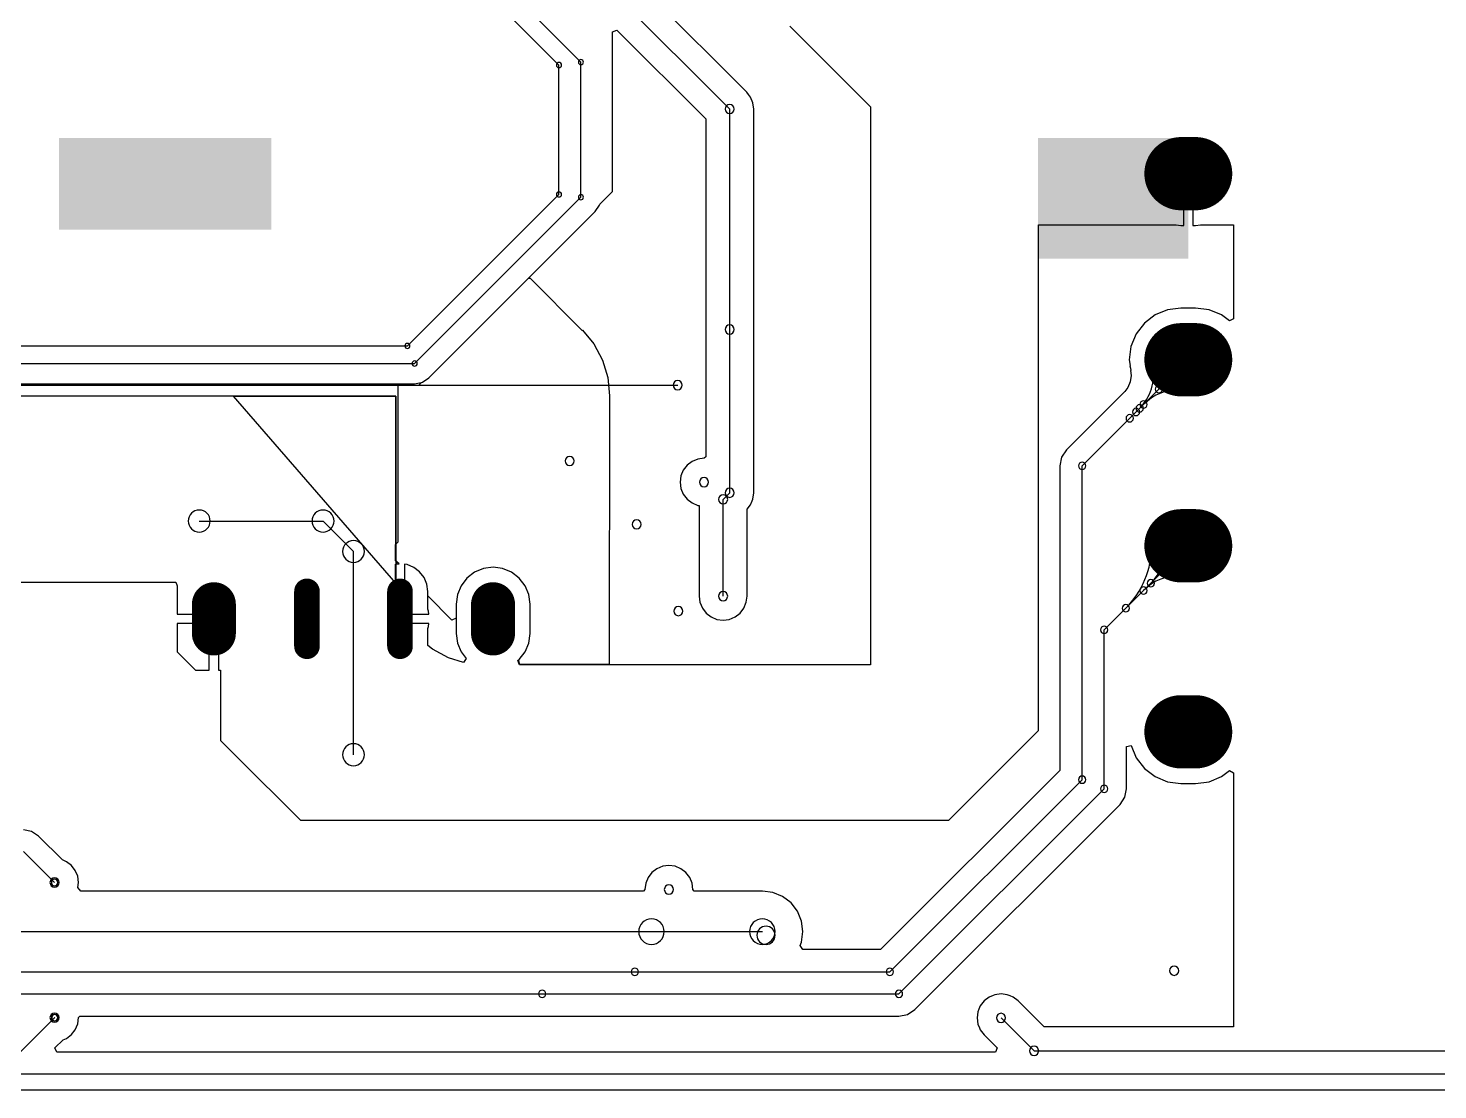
# Model space of a CAD drawing. Header units: inches. Extents: x 32166 to 66782, y 2386 to 7162.
# Drawn here: x 33804.4 to 33977.5, y 3145.5 to 3276 of the extents above; entities that cross this region are included whole.
import ezdxf

# ---------------------------------------------------------------- set-up
doc = ezdxf.new("R2010")
doc.units = ezdxf.units.IN
doc.header["$LTSCALE"] = 0.64311
doc.header["$MEASUREMENT"] = 0
for name, color, linetype in [('KEEPOUTLAYER', 6, 'CONTINUOUS'), ('MIDLAYER2', 76, 'CONTINUOUS'), ('MULTILAYER', 9, 'CONTINUOUS')]:
    doc.layers.add(name, color=color, linetype=linetype)

msp = doc.modelspace()

# ---------------------------------------------------------------- linework, layer by layer
at = {"layer": 'KEEPOUTLAYER'}
for p, q in [((33825.36, 3215.4), (33840.57, 3215.4)), ((33840.57, 3215.4), (33844.31, 3211.66)), ((33844.31, 3186.69), (33844.31, 3211.66)), ((32666.61, 3145.51), (34174.11, 3145.51))]:
    msp.add_line(p, q, dxfattribs=at)
for centre, start, end in [((33825.36, 3215.4), 0, 180), ((33825.36, 3215.4), 180, 0), ((33840.57, 3215.4), 0, 180), ((33840.57, 3215.4), 0, 180), ((33840.57, 3215.4), 180, 0), ((33840.57, 3215.4), 180, 0), ((33844.31, 3211.66), 0, 180), ((33844.31, 3211.66), 0, 180), ((33844.31, 3211.66), 180, 0), ((33844.31, 3211.66), 180, 0), ((33844.31, 3186.69), 0, 180), ((33844.31, 3186.69), 180, 0)]:
    msp.add_arc(centre, 1.35, start, end, dxfattribs=at)
at = {"layer": 'MIDLAYER2'}
for p, q in [((33859.29, 3284.74), (33872.25, 3271.78)), ((33858.4, 3282.58), (33869.55, 3271.43)), ((33892.61, 3268.11), (33879.07, 3281.64)), ((33876.12, 3280.42), (33890.52, 3266.02)), ((33897.9, 3276.19), (33907.8, 3266.29)), ((33876.12, 3275.5), (33876.65, 3275.72)), ((33876.12, 3255.9), (33876.12, 3275.5)), ((33876.65, 3275.72), (33887.57, 3264.8)), ((33869.55, 3255.53), (33869.55, 3271.43)), ((33872.25, 3255.18), (33872.25, 3271.78)), ((33892.84, 3267.8), (33892.61, 3268.11)), ((33893.08, 3267.5), (33892.84, 3267.8)), ((33893.37, 3266.79), (33893.08, 3267.5)), ((33890.52, 3238.93), (33890.52, 3266.02)), ((33893.47, 3266.02), (33893.37, 3266.79)), ((33893.47, 3238.95), (33893.47, 3266.02)), ((33907.8, 3266.29), (33907.8, 3197.71)), ((33887.57, 3264.8), (33887.57, 3238.93)), ((33946.28, 3251.72), (33946.28, 3258.08)), ((33946.28, 3258.08), (33947.42, 3258.08)), ((33947.42, 3258.08), (33947.42, 3251.72)), ((33850.93, 3236.91), (33869.55, 3255.53)), ((33851.82, 3234.75), (33872.25, 3255.18)), ((33874.56, 3254.34), (33876.12, 3255.9)), ((33853.57, 3232.99), (33874, 3253.42)), ((33874, 3253.42), (33874.54, 3254.23)), ((33874, 3253.42), (33874, 3253.42)), ((33874.54, 3254.23), (33874.56, 3254.34)), ((33928.46, 3189.66), (33928.46, 3251.8)), ((33928.46, 3251.8), (33945.36, 3251.8)), ((33945.36, 3251.8), (33945.95, 3251.72)), ((33945.95, 3251.72), (33946.28, 3251.72)), ((33947.42, 3251.72), (33947.75, 3251.72)), ((33947.75, 3251.72), (33948.34, 3251.8)), ((33948.34, 3251.8), (33952.35, 3251.8)), ((33952.35, 3251.8), (33952.35, 3251.8)), ((33952.35, 3251.8), (33952.35, 3251.8)), ((33952.35, 3251.8), (33952.4, 3251.78)), ((33952.4, 3251.78), (33952.4, 3240.24)), ((33853.57, 3232.99), (33865.81, 3245.23)), ((33865.81, 3245.23), (33866, 3245.23)), ((33866, 3245.23), (33872.37, 3238.86)), ((33944.31, 3241.36), (33942.77, 3240.72)), ((33945.95, 3241.57), (33944.31, 3241.36)), ((33947.75, 3241.57), (33945.95, 3241.57)), ((33949.4, 3241.36), (33947.75, 3241.57)), ((33950.93, 3240.72), (33949.4, 3241.36)), ((33941.46, 3239.71), (33940.45, 3238.4)), ((33942.77, 3240.72), (33941.46, 3239.71)), ((33951.89, 3239.99), (33950.93, 3240.72)), ((33952.4, 3240.24), (33951.89, 3239.99)), ((33872.37, 3238.86), (33872.37, 3238.86)), ((33872.37, 3238.86), (33872.44, 3238.86)), ((33872.44, 3238.86), (33873.84, 3237.16)), ((33887.57, 3238.93), (33887.57, 3238.93)), ((33887.57, 3238.93), (33887.57, 3238.93)), ((33887.57, 3238.93), (33887.57, 3223.3)), ((33890.52, 3218.87), (33890.52, 3238.93)), ((33890.52, 3238.93), (33890.52, 3238.93)), ((33893.47, 3238.93), (33893.47, 3238.95)), ((33893.47, 3238.91), (33893.47, 3238.93)), ((33893.47, 3218.87), (33893.47, 3238.91)), ((33940.45, 3238.4), (33939.81, 3236.86)), ((33726.81, 3236.91), (33850.93, 3236.91)), ((33873.84, 3237.16), (33874.9, 3235.17)), ((33939.81, 3236.86), (33939.6, 3235.22)), ((33725.91, 3234.75), (33851.82, 3234.75)), ((33874.9, 3235.17), (33875.55, 3233.02)), ((33939.6, 3235.22), (33939.69, 3234.52)), ((33939.69, 3234.52), (33939.68, 3234.47)), ((33939.68, 3234.47), (33939.73, 3234.2)), ((33940.43, 3228.8), (33946.85, 3235.22)), ((33852.77, 3232.46), (33853.57, 3232.99)), ((33852.77, 3232.46), (33853.57, 3232.99)), ((33875.55, 3233.02), (33875.77, 3230.78)), ((33939.82, 3233.28), (33939.72, 3232.51)), ((33939.73, 3234.2), (33939.77, 3233.9)), ((33939.77, 3233.9), (33939.74, 3233.9)), ((33939.74, 3233.9), (33939.82, 3233.28)), ((33725.78, 3232.09), (33884.13, 3232.09)), ((33725.91, 3232.27), (33851.82, 3232.27)), ((33849.8, 3212.83), (33849.8, 3232.09)), ((33849.8, 3232.09), (33852.32, 3232.09)), ((33851.82, 3232.27), (33852.61, 3232.43)), ((33851.82, 3232.27), (33851.82, 3232.27)), ((33852.32, 3232.09), (33852.66, 3232.44)), ((33852.61, 3232.43), (33852.77, 3232.46)), ((33852.66, 3232.44), (33852.77, 3232.46)), ((33939.05, 3231.31), (33938.49, 3230.75)), ((33939.42, 3231.8), (33939.05, 3231.31)), ((33939.72, 3232.51), (33939.42, 3231.8)), ((33829.55, 3230.74), (33727.29, 3230.7)), ((33849.53, 3207.75), (33829.55, 3230.74)), ((33829.55, 3230.74), (33849.53, 3230.74)), ((33849.53, 3230.74), (33829.55, 3230.74)), ((33849.53, 3230.74), (33849.53, 3207.75)), ((33849.53, 3210.66), (33849.53, 3230.74)), ((33875.77, 3230.78), (33875.72, 3197.76)), ((33937.7, 3229.96), (33931.87, 3224.13)), ((33938.49, 3230.75), (33937.7, 3229.96)), ((33933.81, 3222.18), (33939.65, 3228.02)), ((33939.65, 3228.02), (33940.43, 3228.8)), ((33931.87, 3224.13), (33931.27, 3223.23)), ((33885.28, 3222.26), (33884.82, 3221.65)), ((33885.9, 3222.73), (33885.28, 3222.26)), ((33886.61, 3223.02), (33885.9, 3222.73)), ((33887.37, 3223.12), (33886.61, 3223.02)), ((33887.57, 3223.3), (33887.37, 3223.12)), ((33931.27, 3223.23), (33931.06, 3222.18)), ((33884.52, 3220.94), (33884.42, 3220.17)), ((33884.82, 3221.65), (33884.52, 3220.94)), ((33931.06, 3222.18), (33931.06, 3184.76)), ((33933.81, 3183.62), (33933.81, 3222.18)), ((33884.42, 3220.17), (33884.52, 3219.41)), ((33884.52, 3219.41), (33884.82, 3218.7)), ((33889.71, 3218.06), (33890.52, 3218.87)), ((33893.37, 3218.1), (33893.47, 3218.87)), ((33884.82, 3218.7), (33885.28, 3218.09)), ((33885.28, 3218.09), (33885.9, 3217.62)), ((33885.9, 3217.62), (33886.61, 3217.32)), ((33886.61, 3217.32), (33886.76, 3217.3)), ((33886.76, 3217.3), (33886.76, 3206.17)), ((33889.71, 3206.17), (33889.71, 3218.06)), ((33892.66, 3216.85), (33893.08, 3217.39)), ((33893.08, 3217.39), (33893.28, 3217.9)), ((33893.28, 3217.9), (33893.37, 3218.1)), ((33892.66, 3206.17), (33892.66, 3216.85)), ((33849.48, 3212.52), (33849.8, 3212.83)), ((33849.48, 3210.52), (33849.48, 3212.52)), ((33936.51, 3202.02), (33946.85, 3212.36)), ((33849.45, 3210.09), (33849.91, 3210.15)), ((33849.45, 3203.38), (33849.45, 3210.09)), ((33849.91, 3210.15), (33849.48, 3210.52)), ((33849.69, 3210.12), (33849.53, 3210.66)), ((33849.53, 3210.1), (33849.69, 3210.12)), ((33849.53, 3207.75), (33849.53, 3210.1)), ((33850.9, 3210.04), (33850.59, 3210.09)), ((33850.59, 3210.09), (33850.59, 3203.38)), ((33850.9, 3210.04), (33850.59, 3210.09)), ((33850.59, 3210.09), (33850.59, 3203.95)), ((33851.72, 3209.7), (33850.9, 3210.04)), ((33851.72, 3209.7), (33850.9, 3210.04)), ((33852.43, 3209.16), (33851.72, 3209.7)), ((33852.43, 3209.16), (33851.72, 3209.7)), ((33852.97, 3208.46), (33852.43, 3209.16)), ((33852.97, 3208.46), (33852.43, 3209.16)), ((33853.31, 3207.64), (33852.97, 3208.46)), ((33853.31, 3207.64), (33852.97, 3208.46)), ((33858.24, 3208.39), (33857.52, 3207.45)), ((33858.24, 3208.39), (33857.52, 3207.45)), ((33859.18, 3209.11), (33858.24, 3208.39)), ((33859.18, 3209.11), (33858.24, 3208.39)), ((33860.28, 3209.57), (33859.18, 3209.11)), ((33860.28, 3209.57), (33859.18, 3209.11)), ((33861.45, 3209.72), (33860.28, 3209.57)), ((33861.45, 3209.72), (33860.28, 3209.57)), ((33862.63, 3209.57), (33861.45, 3209.72)), ((33862.63, 3209.57), (33861.45, 3209.72)), ((33863.72, 3209.11), (33862.63, 3209.57)), ((33863.72, 3209.11), (33862.63, 3209.57)), ((33864.66, 3208.39), (33863.72, 3209.11)), ((33864.66, 3208.39), (33863.72, 3209.11)), ((33865.38, 3207.45), (33864.66, 3208.39)), ((33865.38, 3207.45), (33864.66, 3208.39)), ((33771.08, 3207.88), (33822.48, 3207.88)), ((33822.48, 3207.88), (33822.66, 3207.43)), ((33822.66, 3207.43), (33822.66, 3207.43)), ((33822.66, 3207.43), (33822.66, 3207.43)), ((33822.66, 3207.43), (33822.66, 3203.95)), ((33849.45, 3203.38), (33849.45, 3207.83)), ((33849.45, 3207.83), (33849.53, 3207.75)), ((33853.43, 3206.76), (33853.31, 3207.64)), ((33853.43, 3206.76), (33853.31, 3207.64)), ((33853.43, 3206.19), (33853.43, 3206.76)), ((33853.43, 3204.57), (33853.43, 3206.76)), ((33857.52, 3207.45), (33857.07, 3206.36)), ((33857.52, 3207.45), (33857.07, 3206.36)), ((33865.84, 3206.36), (33865.38, 3207.45)), ((33865.84, 3206.36), (33865.38, 3207.45)), ((33856.39, 3203.23), (33853.43, 3206.19)), ((33857.07, 3206.36), (33856.91, 3205.18)), ((33857.07, 3206.36), (33856.91, 3205.18)), ((33856.91, 3205.18), (33856.91, 3203.45)), ((33856.91, 3205.18), (33856.91, 3201.58)), ((33865.99, 3205.18), (33865.84, 3206.36)), ((33865.99, 3205.18), (33865.84, 3206.36)), ((33865.99, 3201.58), (33865.99, 3205.18)), ((33865.99, 3201.58), (33865.99, 3205.18)), ((33886.76, 3206.17), (33886.86, 3205.41)), ((33886.86, 3205.41), (33887.16, 3204.7)), ((33892.27, 3204.7), (33892.56, 3205.41)), ((33892.56, 3205.41), (33892.66, 3206.17)), ((33822.66, 3203.95), (33827.16, 3203.95)), ((33827.16, 3203.95), (33827.16, 3203.38)), ((33827.16, 3203.38), (33827.73, 3203.38)), ((33827.73, 3203.38), (33827.73, 3197.08)), ((33850.59, 3203.38), (33849.45, 3203.38)), ((33850.02, 3203.38), (33849.45, 3203.38)), ((33850.02, 3202.81), (33850.02, 3203.38)), ((33850.59, 3203.95), (33853.58, 3203.95)), ((33853.53, 3204.32), (33853.43, 3204.57)), ((33853.58, 3203.95), (33853.53, 3204.32)), ((33856.91, 3203.45), (33856.39, 3203.23)), ((33887.16, 3204.7), (33887.62, 3204.09)), ((33887.62, 3204.09), (33888.24, 3203.62)), ((33888.24, 3203.62), (33888.95, 3203.32)), ((33888.95, 3203.32), (33889.71, 3203.22)), ((33889.71, 3203.22), (33890.47, 3203.32)), ((33890.47, 3203.32), (33891.19, 3203.62)), ((33891.19, 3203.62), (33891.8, 3204.09)), ((33891.8, 3204.09), (33892.27, 3204.7)), ((33826.59, 3202.81), (33822.66, 3202.81)), ((33822.66, 3202.81), (33822.66, 3199.33)), ((33826.59, 3197.08), (33826.59, 3202.81)), ((33853.58, 3202.81), (33850.02, 3202.81)), ((33853.43, 3202.19), (33853.53, 3202.44)), ((33853.43, 3200.11), (33853.43, 3202.19)), ((33853.53, 3202.44), (33853.58, 3202.81)), ((33856.91, 3201.58), (33857.07, 3200.41)), ((33865.84, 3200.41), (33865.99, 3201.58)), ((33865.84, 3200.41), (33865.99, 3201.58)), ((33936.51, 3182.5), (33936.51, 3202.02)), ((33854, 3199.64), (33853.43, 3200.11)), ((33857.07, 3200.41), (33857.52, 3199.31)), ((33865.38, 3199.31), (33865.84, 3200.41)), ((33865.38, 3199.31), (33865.84, 3200.41)), ((33822.66, 3199.33), (33824.91, 3197.08)), ((33855.99, 3198.58), (33854, 3199.64)), ((33857.83, 3198.02), (33855.99, 3198.58)), ((33857.52, 3199.31), (33858.16, 3198.49)), ((33858.16, 3198.49), (33857.83, 3198.02)), ((33864.51, 3198.25), (33864.66, 3198.37)), ((33864.69, 3197.71), (33864.51, 3198.25)), ((33864.57, 3198.3), (33864.66, 3198.37)), ((33864.75, 3197.76), (33864.57, 3198.3)), ((33864.66, 3198.37), (33865.38, 3199.31)), ((33864.66, 3198.37), (33865.38, 3199.31)), ((33824.91, 3197.08), (33826.59, 3197.08)), ((33827.73, 3197.08), (33827.97, 3197.08)), ((33827.97, 3197.08), (33827.97, 3188.44)), ((33907.8, 3197.71), (33864.69, 3197.71)), ((33875.72, 3197.76), (33864.75, 3197.76)), ((33917.43, 3178.63), (33928.46, 3189.66)), ((33827.97, 3188.44), (33829.86, 3186.55)), ((33939.27, 3187.71), (33939.83, 3187.82)), ((33939.27, 3182.5), (33939.27, 3187.71)), ((33939.83, 3187.82), (33940.45, 3186.32)), ((33829.86, 3186.55), (33837.78, 3178.63)), ((33940.45, 3186.32), (33941.46, 3185)), ((33931.06, 3184.76), (33909.05, 3162.75)), ((33941.46, 3185), (33942.77, 3183.99)), ((33950.93, 3183.99), (33951.89, 3184.73)), ((33951.89, 3184.73), (33952.4, 3184.48)), ((33952.4, 3184.48), (33952.4, 3153.25)), ((33910.19, 3160), (33933.81, 3183.62)), ((33911.31, 3157.3), (33936.51, 3182.5)), ((33939.06, 3181.45), (33939.27, 3182.5)), ((33942.77, 3183.99), (33944.31, 3183.36)), ((33944.31, 3183.36), (33945.95, 3183.14)), ((33945.95, 3183.14), (33947.75, 3183.14)), ((33947.75, 3183.14), (33949.4, 3183.36)), ((33949.4, 3183.36), (33950.93, 3183.99)), ((33938.46, 3180.55), (33939.06, 3181.45)), ((33913.26, 3155.36), (33938.46, 3180.55)), ((33804.77, 3177.24), (33803.76, 3177.44)), ((33805.63, 3176.67), (33804.77, 3177.24)), ((33837.78, 3178.63), (33917.43, 3178.63)), ((33808.55, 3173.75), (33805.63, 3176.67)), ((33803.76, 3174.81), (33807.59, 3170.98)), ((33809.06, 3173.54), (33808.55, 3173.75)), ((33809.67, 3173.07), (33809.06, 3173.54)), ((33810.14, 3172.46), (33809.67, 3173.07)), ((33810.44, 3171.75), (33810.14, 3172.46)), ((33880.97, 3172.21), (33880.5, 3171.6)), ((33881.58, 3172.68), (33880.97, 3172.21)), ((33882.29, 3172.98), (33881.58, 3172.68)), ((33883.05, 3173.08), (33882.29, 3172.98)), ((33883.82, 3172.98), (33883.05, 3173.08)), ((33884.53, 3172.68), (33883.82, 3172.98)), ((33885.14, 3172.21), (33884.53, 3172.68)), ((33885.61, 3171.6), (33885.14, 3172.21)), ((33810.54, 3170.98), (33810.44, 3171.75)), ((33810.46, 3170.37), (33810.54, 3170.98)), ((33810.83, 3169.94), (33810.46, 3170.37)), ((33880.2, 3170.89), (33880.1, 3170.13)), ((33880.5, 3171.6), (33880.2, 3170.89)), ((33885.9, 3170.89), (33885.61, 3171.6)), ((33886, 3170.13), (33885.9, 3170.89)), ((33879.94, 3169.94), (33810.83, 3169.94)), ((33880.1, 3170.13), (33879.94, 3169.94)), ((33886.16, 3169.94), (33886, 3170.13)), ((33894.53, 3169.94), (33886.16, 3169.94)), ((33895.82, 3169.77), (33894.53, 3169.94)), ((33897.02, 3169.28), (33895.82, 3169.77)), ((33898.06, 3168.48), (33897.02, 3169.28)), ((33898.85, 3167.45), (33898.06, 3168.48)), ((33899.35, 3166.24), (33898.85, 3167.45)), ((33899.52, 3164.95), (33899.35, 3166.24)), ((33744.54, 3164.95), (33880.91, 3164.95)), ((33880.91, 3164.95), (33880.91, 3164.95)), ((33880.91, 3164.95), (33894.53, 3164.95)), ((33899.17, 3163.23), (33899.35, 3163.66)), ((33899.35, 3163.66), (33899.52, 3164.95)), ((33899.49, 3162.75), (33899.17, 3163.23)), ((33909.05, 3162.75), (33899.49, 3162.75)), ((33728.56, 3160), (33878.86, 3160)), ((33878.86, 3160), (33878.86, 3160)), ((33878.86, 3160), (33910.19, 3160)), ((33727.44, 3157.3), (33867.48, 3157.3)), ((33867.48, 3157.3), (33867.48, 3157.3)), ((33867.48, 3157.3), (33911.31, 3157.3)), ((33921.77, 3156.44), (33921.3, 3155.82)), ((33922.38, 3156.9), (33921.77, 3156.44)), ((33922.88, 3157.11), (33922.38, 3156.9)), ((33923.09, 3157.2), (33922.88, 3157.11)), ((33923.85, 3157.3), (33923.09, 3157.2)), ((33924.62, 3157.2), (33923.85, 3157.3)), ((33924.97, 3157.05), (33924.62, 3157.2)), ((33925.33, 3156.9), (33924.97, 3157.05)), ((33925.94, 3156.44), (33925.33, 3156.9)), ((33929.13, 3153.25), (33925.94, 3156.44)), ((33911.31, 3154.55), (33912.37, 3154.76)), ((33912.37, 3154.76), (33913.26, 3155.36)), ((33921, 3155.11), (33920.9, 3154.35)), ((33921.13, 3155.41), (33921, 3155.11)), ((33921.3, 3155.82), (33921.13, 3155.41)), ((33803.22, 3149.96), (33807.63, 3154.38)), ((33807.59, 3154.38), (33807.63, 3154.38)), ((33810.14, 3152.9), (33810.44, 3153.61)), ((33810.44, 3153.61), (33810.54, 3154.38)), ((33810.54, 3154.38), (33810.69, 3154.55)), ((33810.69, 3154.55), (33867.48, 3154.55)), ((33867.48, 3154.55), (33867.48, 3154.55)), ((33867.48, 3154.55), (33911.31, 3154.55)), ((33920.9, 3154.35), (33921, 3153.59)), ((33921, 3153.59), (33921.19, 3153.14)), ((33921.19, 3153.14), (33921.3, 3152.87)), ((33923.85, 3154.35), (33927.91, 3150.3)), ((33952.4, 3153.25), (33929.13, 3153.25)), ((33807.64, 3150.65), (33808.63, 3151.64)), ((33808.63, 3151.64), (33809.06, 3151.82)), ((33809.06, 3151.82), (33809.67, 3152.29)), ((33809.67, 3152.29), (33810.14, 3152.9)), ((33921.3, 3152.87), (33921.77, 3152.26)), ((33921.77, 3152.26), (33923.38, 3150.65)), ((33807.86, 3150.12), (33807.64, 3150.65)), ((33923.16, 3150.12), (33807.86, 3150.12)), ((33923.38, 3150.65), (33923.16, 3150.12)), ((33927.91, 3150.3), (34086.83, 3150.3)), ((33520.24, 3147.48), (34100.9, 3147.48))]:
    msp.add_line(p, q, dxfattribs=at)
for points, const_width in [([(33945.95, 3258.08), (33947.75, 3258.08)], 9), ([(33945.95, 3235.22), (33947.75, 3235.22)], 9), ([(33945.95, 3212.36), (33947.75, 3212.36)], 9), ([(33827.16, 3205.18), (33827.16, 3201.58)], 5.4), ([(33838.59, 3206.76), (33838.59, 3200.01)], 3.15), ([(33850.02, 3206.76), (33850.02, 3200.01)], 3.15), ([(33861.45, 3205.18), (33861.45, 3201.58)], 5.4), ([(33945.95, 3189.5), (33947.75, 3189.5)], 9)]:
    msp.add_lwpolyline(points, dxfattribs=dict(at, const_width=const_width))
for points, const_width in [([(33945.95, 3260.33, 1), (33945.95, 3255.83, 1)], 4.5), ([(33947.75, 3260.33, 1), (33947.75, 3255.83, 1)], 4.5), ([(33945.95, 3237.47, 1), (33945.95, 3232.97, 1)], 4.5), ([(33947.75, 3237.47, 1), (33947.75, 3232.97, 1)], 4.5), ([(33945.95, 3214.61, 1), (33945.95, 3210.11, 1)], 4.5), ([(33947.75, 3214.61, 1), (33947.75, 3210.11, 1)], 4.5), ([(33825.81, 3205.18, 1), (33828.51, 3205.18, 1)], 2.7), ([(33837.81, 3206.76, 1), (33839.38, 3206.76, 1)], 1.57), ([(33849.24, 3206.76, 1), (33850.81, 3206.76, 1)], 1.57), ([(33860.1, 3205.18, 1), (33862.8, 3205.18, 1)], 2.7), ([(33825.81, 3201.58, 1), (33828.51, 3201.58, 1)], 2.7), ([(33860.1, 3201.58, 1), (33862.8, 3201.58, 1)], 2.7), ([(33837.81, 3200.01, 1), (33839.38, 3200.01, 1)], 1.57), ([(33849.24, 3200.01, 1), (33850.81, 3200.01, 1)], 1.57), ([(33945.95, 3191.75, 1), (33945.95, 3187.25, 1)], 4.5), ([(33947.75, 3191.75, 1), (33947.75, 3187.25, 1)], 4.5)]:
    msp.add_lwpolyline(points, format="xyb", close=True, dxfattribs=dict(at, const_width=const_width))
for centre, radius, start, end in [((33869.55, 3271.43), 0.315, 0, 180), ((33869.55, 3271.43), 0.315, 0, 180), ((33869.55, 3271.43), 0.315, 180, 0), ((33869.55, 3271.43), 0.315, 180, 0), ((33872.25, 3271.78), 0.315, 0, 180), ((33872.25, 3271.78), 0.315, 0, 180), ((33872.25, 3271.78), 0.315, 180, 0), ((33872.25, 3271.78), 0.315, 180, 0), ((33890.52, 3266.02), 0.562, 0, 180), ((33890.52, 3266.02), 0.562, 0, 180), ((33890.52, 3266.02), 0.562, 180, 0), ((33890.52, 3266.02), 0.562, 180, 0), ((33869.55, 3255.53), 0.315, 0, 180), ((33869.55, 3255.53), 0.315, 0, 180), ((33869.55, 3255.53), 0.315, 180, 0), ((33869.55, 3255.53), 0.315, 180, 0), ((33872.25, 3255.18), 0.315, 0, 180), ((33872.25, 3255.18), 0.315, 0, 180), ((33872.25, 3255.18), 0.315, 180, 0), ((33872.25, 3255.18), 0.315, 180, 0), ((33890.52, 3238.93), 0.562, 0, 180), ((33890.52, 3238.93), 0.562, 0, 180), ((33890.52, 3238.93), 0.562, 0, 180), ((33890.52, 3238.93), 0.562, 0, 180), ((33890.52, 3238.93), 0.562, 0, 180), ((33890.52, 3238.93), 0.562, 180, 0), ((33890.52, 3238.93), 0.562, 180, 0), ((33890.52, 3238.93), 0.562, 180, 0), ((33890.52, 3238.93), 0.562, 180, 0), ((33890.52, 3238.93), 0.562, 180, 0), ((33850.93, 3236.91), 0.315, 0, 180), ((33850.93, 3236.91), 0.315, 0, 180), ((33850.93, 3236.91), 0.315, 180, 0), ((33850.93, 3236.91), 0.315, 180, 0), ((33851.82, 3234.75), 0.315, 0, 180), ((33851.82, 3234.75), 0.315, 0, 180), ((33851.82, 3234.75), 0.315, 180, 0), ((33851.82, 3234.75), 0.315, 180, 0), ((33936.85, 3233.28), 5.7, 315, 12.006), ((33942.43, 3234.47), 0.45, 0, 180), ((33942.43, 3234.47), 0.45, 180, 0), ((33940.72, 3234.11), 3.55, 315.0001, 12.0061), ((33944.19, 3234.84), 0.45, 0, 180), ((33944.19, 3234.84), 0.45, 180, 0), ((33946.85, 3235.22), 0.45, 0, 180), ((33946.85, 3235.22), 0.45, 180, 0), ((33884.13, 3232.09), 0.562, 0, 180), ((33884.13, 3232.09), 0.562, 180, 0), ((33945.95, 3225.1), 6.52, 89.9999, 134.9999), ((33943.23, 3231.6), 0.45, 0, 180), ((33943.23, 3231.6), 0.45, 180, 0), ((33945.95, 3231.62), 0.45, 0, 180), ((33945.95, 3231.62), 0.45, 180, 0), ((33940.43, 3228.8), 0.45, 0, 180), ((33940.43, 3228.8), 0.45, 0, 180), ((33940.88, 3229.25), 0.45, 0, 180), ((33940.88, 3229.25), 0.45, 180, 0), ((33941.34, 3229.71), 0.45, 0, 180), ((33941.34, 3229.71), 0.45, 180, 0), ((33939.65, 3228.02), 0.45, 0, 180), ((33939.65, 3228.02), 0.45, 0, 180), ((33939.65, 3228.02), 0.45, 180, 0), ((33939.65, 3228.02), 0.45, 180, 0), ((33940.43, 3228.8), 0.45, 180, 0), ((33940.43, 3228.8), 0.45, 180, 0), ((33870.86, 3222.78), 0.562, 0, 180), ((33870.86, 3222.78), 0.562, 180, 0), ((33933.81, 3222.18), 0.45, 0, 180), ((33933.81, 3222.18), 0.45, 0, 180), ((33887.37, 3220.17), 0.562, 0, 180), ((33933.81, 3222.18), 0.45, 180, 0), ((33933.81, 3222.18), 0.45, 180, 0), ((33887.37, 3220.17), 0.562, 180, 0), ((33890.52, 3218.87), 0.562, 0, 180), ((33890.52, 3218.87), 0.562, 0, 180), ((33890.52, 3218.87), 0.562, 180, 0), ((33890.52, 3218.87), 0.562, 180, 0), ((33889.71, 3218.06), 0.562, 0, 180), ((33889.71, 3218.06), 0.562, 0, 180), ((33889.71, 3218.06), 0.562, 180, 0), ((33889.71, 3218.06), 0.562, 180, 0), ((33879.09, 3214.99), 0.562, 0, 180), ((33879.09, 3214.99), 0.562, 180, 0), ((33931.49, 3212.36), 10.86, 315, 360), ((33942.35, 3212.36), 0.45, 0, 180), ((33942.35, 3212.36), 0.45, 180, 0), ((33937.63, 3212.36), 6.52, 315.0001, 0.0001), ((33944.15, 3212.36), 0.45, 0, 180), ((33944.15, 3212.36), 0.45, 180, 0), ((33946.85, 3212.36), 0.45, 0, 180), ((33946.85, 3212.36), 0.45, 180, 0), ((33945.95, 3202.24), 6.52, 89.9999, 134.9999), ((33945.95, 3208.76), 0.45, 0, 180), ((33945.95, 3208.76), 0.45, 180, 0), ((33889.71, 3206.17), 0.562, 0, 180), ((33889.71, 3206.17), 0.562, 0, 180), ((33941.34, 3206.85), 0.45, 0, 180), ((33941.34, 3206.85), 0.45, 180, 0), ((33942.24, 3207.75), 0.45, 0, 180), ((33942.24, 3207.75), 0.45, 180, 0), ((33884.22, 3204.33), 0.562, 0, 180), ((33889.71, 3206.17), 0.562, 180, 0), ((33889.71, 3206.17), 0.562, 180, 0), ((33939.17, 3204.68), 0.45, 0, 180), ((33884.22, 3204.33), 0.562, 180, 0), ((33939.17, 3204.68), 0.45, 180, 0), ((33936.51, 3202.02), 0.45, 0, 180), ((33936.51, 3202.02), 0.45, 0, 180), ((33936.51, 3202.02), 0.45, 180, 0), ((33936.51, 3202.02), 0.45, 180, 0), ((33933.81, 3183.62), 0.45, 0, 180), ((33933.81, 3183.62), 0.45, 0, 180), ((33933.81, 3183.62), 0.45, 180, 0), ((33933.81, 3183.62), 0.45, 180, 0), ((33936.51, 3182.5), 0.45, 0, 180), ((33936.51, 3182.5), 0.45, 0, 180), ((33936.51, 3182.5), 0.45, 180, 0), ((33936.51, 3182.5), 0.45, 180, 0), ((33807.59, 3170.98), 0.562, 0, 180), ((33807.59, 3170.98), 0.562, 180, 0), ((33807.59, 3170.98), 0.394, 0, 180), ((33807.59, 3170.98), 0.394, 180, 0), ((33883.05, 3170.13), 0.562, 0, 180), ((33883.05, 3170.13), 0.562, 180, 0), ((33880.91, 3164.95), 1.57, 0, 180), ((33880.91, 3164.95), 1.57, 0, 180), ((33880.91, 3164.95), 1.57, 0, 180), ((33880.91, 3164.95), 1.57, 0, 180), ((33894.53, 3164.95), 1.57, 0, 180), ((33894.98, 3164.5), 1.12, 0, 180), ((33880.91, 3164.95), 1.57, 180, 0), ((33880.91, 3164.95), 1.57, 180, 0), ((33880.91, 3164.95), 1.57, 180, 0), ((33880.91, 3164.95), 1.57, 180, 0), ((33894.53, 3164.95), 1.57, 180, 0), ((33894.98, 3164.5), 1.12, 180, 0), ((33878.86, 3160), 0.45, 0, 180), ((33878.86, 3160), 0.45, 0, 180), ((33878.86, 3160), 0.45, 0, 180), ((33878.86, 3160), 0.45, 0, 180), ((33878.86, 3160), 0.45, 180, 0), ((33878.86, 3160), 0.45, 180, 0), ((33878.86, 3160), 0.45, 180, 0), ((33878.86, 3160), 0.45, 180, 0), ((33910.19, 3160), 0.45, 0, 180), ((33910.19, 3160), 0.45, 0, 180), ((33910.19, 3160), 0.45, 180, 0), ((33910.19, 3160), 0.45, 180, 0), ((33945.11, 3160.14), 0.562, 0, 180), ((33945.11, 3160.14), 0.562, 180, 0), ((33867.48, 3157.3), 0.45, 0, 180), ((33867.48, 3157.3), 0.45, 0, 180), ((33867.48, 3157.3), 0.45, 0, 180), ((33867.48, 3157.3), 0.45, 0, 180), ((33867.48, 3157.3), 0.45, 180, 0), ((33867.48, 3157.3), 0.45, 180, 0), ((33867.48, 3157.3), 0.45, 180, 0), ((33867.48, 3157.3), 0.45, 180, 0), ((33911.31, 3157.3), 0.45, 0, 180), ((33911.31, 3157.3), 0.45, 0, 180), ((33911.31, 3157.3), 0.45, 180, 0), ((33911.31, 3157.3), 0.45, 180, 0), ((33807.59, 3154.38), 0.562, 0, 180), ((33807.59, 3154.38), 0.394, 0, 180), ((33807.63, 3154.38), 0.394, 0, 180), ((33807.63, 3154.38), 0.394, 0, 180), ((33923.85, 3154.35), 0.562, 0, 180), ((33923.85, 3154.35), 0.562, 0, 180), ((33807.59, 3154.38), 0.562, 180, 0), ((33807.59, 3154.38), 0.394, 180, 0), ((33807.63, 3154.38), 0.394, 180, 0), ((33807.63, 3154.38), 0.394, 180, 0), ((33923.85, 3154.35), 0.562, 180, 0), ((33923.85, 3154.35), 0.562, 180, 0), ((33927.91, 3150.3), 0.562, 0, 180), ((33927.91, 3150.3), 0.562, 0, 180), ((33927.91, 3150.3), 0.562, 180, 0), ((33927.91, 3150.3), 0.562, 180, 0)]:
    msp.add_arc(centre, radius, start, end, dxfattribs=at)
for points in [[(33808.13, 3251.22), (33834.23, 3251.22), (33808.13, 3262.47), (33834.23, 3262.47)], [(33928.37, 3247.62), (33946.86, 3247.62), (33928.37, 3262.47), (33946.86, 3262.47)]]:
    msp.add_solid(points, dxfattribs=at)
at = {"layer": 'MULTILAYER'}
for points, const_width in [([(33945.95, 3258.08), (33947.75, 3258.08)], 9), ([(33945.95, 3235.22), (33947.75, 3235.22)], 9), ([(33945.95, 3212.36), (33947.75, 3212.36)], 9), ([(33827.16, 3205.18), (33827.16, 3201.58)], 5.4), ([(33838.59, 3206.76), (33838.59, 3200.01)], 3.15), ([(33850.02, 3206.76), (33850.02, 3200.01)], 3.15), ([(33861.45, 3205.18), (33861.45, 3201.58)], 5.4), ([(33945.95, 3189.5), (33947.75, 3189.5)], 9)]:
    msp.add_lwpolyline(points, dxfattribs=dict(at, const_width=const_width))
for points, const_width in [([(33945.95, 3260.33, 1), (33945.95, 3255.83, 1)], 4.5), ([(33947.75, 3260.33, 1), (33947.75, 3255.83, 1)], 4.5), ([(33945.95, 3237.47, 1), (33945.95, 3232.97, 1)], 4.5), ([(33947.75, 3237.47, 1), (33947.75, 3232.97, 1)], 4.5), ([(33945.95, 3214.61, 1), (33945.95, 3210.11, 1)], 4.5), ([(33947.75, 3214.61, 1), (33947.75, 3210.11, 1)], 4.5), ([(33825.81, 3205.18, 1), (33828.51, 3205.18, 1)], 2.7), ([(33837.81, 3206.76, 1), (33839.38, 3206.76, 1)], 1.57), ([(33849.24, 3206.76, 1), (33850.81, 3206.76, 1)], 1.57), ([(33860.1, 3205.18, 1), (33862.8, 3205.18, 1)], 2.7), ([(33825.81, 3201.58, 1), (33828.51, 3201.58, 1)], 2.7), ([(33860.1, 3201.58, 1), (33862.8, 3201.58, 1)], 2.7), ([(33837.81, 3200.01, 1), (33839.38, 3200.01, 1)], 1.57), ([(33849.24, 3200.01, 1), (33850.81, 3200.01, 1)], 1.57), ([(33945.95, 3191.75, 1), (33945.95, 3187.25, 1)], 4.5), ([(33947.75, 3191.75, 1), (33947.75, 3187.25, 1)], 4.5)]:
    msp.add_lwpolyline(points, format="xyb", close=True, dxfattribs=dict(at, const_width=const_width))
for centre, radius, start, end in [((33890.52, 3238.93), 0.562, 0, 180), ((33890.52, 3238.93), 0.562, 180, 0), ((33870.86, 3222.78), 0.562, 0, 180), ((33870.86, 3222.78), 0.562, 180, 0), ((33887.37, 3220.17), 0.562, 0, 180), ((33887.37, 3220.17), 0.562, 180, 0), ((33879.09, 3214.99), 0.562, 0, 180), ((33879.09, 3214.99), 0.562, 180, 0), ((33889.71, 3206.17), 0.562, 0, 180), ((33884.22, 3204.33), 0.562, 0, 180), ((33889.71, 3206.17), 0.562, 180, 0), ((33884.22, 3204.33), 0.562, 180, 0), ((33807.59, 3170.98), 0.562, 0, 180), ((33807.59, 3170.98), 0.562, 180, 0), ((33883.05, 3170.13), 0.562, 0, 180), ((33883.05, 3170.13), 0.562, 180, 0), ((33894.98, 3164.5), 1.12, 0, 180), ((33894.98, 3164.5), 1.12, 180, 0), ((33945.11, 3160.14), 0.562, 0, 180), ((33945.11, 3160.14), 0.562, 180, 0), ((33807.59, 3154.38), 0.562, 0, 180), ((33923.85, 3154.35), 0.562, 0, 180), ((33807.59, 3154.38), 0.562, 180, 0), ((33923.85, 3154.35), 0.562, 180, 0)]:
    msp.add_arc(centre, radius, start, end, dxfattribs=at)
msp.add_solid([(33808.13, 3251.22), (33834.23, 3251.22), (33808.13, 3262.47), (33834.23, 3262.47)], dxfattribs=at)

doc.saveas('drawing.dxf')
